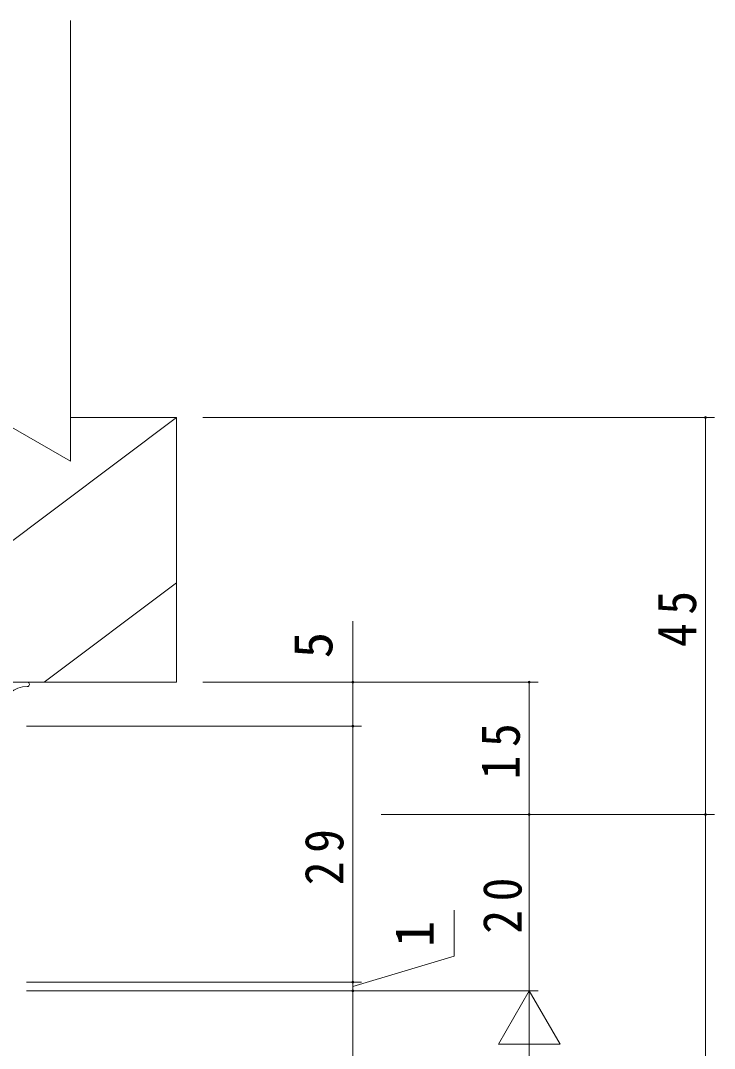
# Model space of a CAD drawing. Units: millimetres, scale not verified. Extents: x -594 to 539, y -420 to 386.
# Drawn here: x -304.7 to -226, y 104.4 to 221 of the extents above; entities that cross this region are included whole.
import ezdxf
from ezdxf.enums import TextEntityAlignment as Align

# ---------------------------------------------------------------- set-up
doc = ezdxf.new("R2010")
doc.units = ezdxf.units.MM
doc.header["$LTSCALE"] = 2
for name, color, linetype, lineweight in [('0-5_YSS_K', 3, 'Continuous', 9), ('0-6_YKK_13', 4, 'Continuous', 9), ('0-7_YKK_D', 6, 'Continuous', 9)]:
    doc.layers.add(name, color=color, linetype=linetype, lineweight=lineweight)
doc.styles.add('ＭＳ ゴシック', font='')
doc.styles.get('ＭＳ ゴシック').set_extended_font_data('MS Gothic')

msp = doc.modelspace()

# ---------------------------------------------------------------- linework, layer by layer
at = {"layer": '0-5_YSS_K'}
for p, q in [((-298.997, 171.01), (-298.997, 220.973)), ((-286.997, 175.973), (-322.997, 148.973)), ((-307.593, 175.973), (-298.997, 171.01)), ((-286.997, 157.223), (-301.997, 145.973))]:
    msp.add_line(p, q, dxfattribs=at)
msp.add_lwpolyline([(-306.997, 148.973), (-306.997, 145.973), (-286.997, 145.973), (-286.997, 175.973), (-298.997, 175.973)], dxfattribs=at)
at = {"layer": '0-6_YKK_13'}
msp.add_line((-304.672, 145.973), (-303.894, 145.973), dxfattribs=at)
for centre, radius, start, end in [((-303.914, 145.723), 0.25, 270.00053, 85.43826), ((-303.914, 142.447), 3.026, 90.00053, 170.00143)]:
    msp.add_arc(centre, radius, start, end, dxfattribs=at)
at = {"layer": '0-7_YKK_D'}
for p, q in [((-283.997, 175.973), (-225.997, 175.973)), ((-226.997, 130.973), (-226.997, 175.973)), ((-266.997, 145.973), (-266.997, 152.873)), ((-283.997, 145.973), (-245.997, 145.973)), ((-283.997, 145.973), (-265.997, 145.973)), ((-266.997, 140.973), (-266.997, 145.973)), ((-246.997, 130.973), (-246.997, 145.973)), ((-303.997, 140.973), (-265.997, 140.973)), ((-303.997, 140.973), (-265.997, 140.973)), ((-266.997, 140.973), (-266.997, 111.969)), ((-263.803, 130.973), (-225.997, 130.973)), ((-263.803, 130.973), (-245.997, 130.973)), ((-263.803, 130.973), (-225.997, 130.973)), ((-249.994, 130.973), (-245.997, 130.973)), ((-246.997, 130.973), (-246.997, 110.973)), ((-226.997, 130.973), (-226.997, -163)), ((-255.497, 114.921), (-255.497, 120.121)), ((-266.997, 111.471), (-255.497, 114.921)), ((-266.997, 111.969), (-266.997, 113.669)), ((-303.997, 111.969), (-265.997, 111.969)), ((-303.997, 111.969), (-265.997, 111.969)), ((-266.997, 111.969), (-266.997, 110.973)), ((-266.997, 111.969), (-266.997, 110.973)), ((-303.997, 110.973), (-265.997, 110.973)), ((-303.997, 110.973), (-265.997, 110.973)), ((-303.997, 110.973), (-245.997, 110.973)), ((-266.997, 110.973), (-266.997, 109.273)), ((-266.997, 110.973), (-266.997, 88.973)), ((-246.997, 110.973), (-250.497, 104.91)), ((-249.994, 110.973), (-245.997, 110.973)), ((-246.997, 110.973), (-246.997, 98.848)), ((-246.997, 110.973), (-243.497, 104.91)), ((-250.497, 104.91), (-243.497, 104.91))]:
    msp.add_line(p, q, dxfattribs=at)
for centre, start, end in [((-226.997, 175.973), 90, 270), ((-226.997, 175.973), 270, 90), ((-266.997, 145.973), 90, 270), ((-266.997, 145.973), 270, 90), ((-246.997, 145.973), 90, 270), ((-246.997, 145.973), 270, 90), ((-266.997, 140.973), 90, 270), ((-266.997, 140.973), 90, 270), ((-266.997, 140.973), 270, 90), ((-266.997, 140.973), 270, 90), ((-246.997, 130.973), 90, 270), ((-246.997, 130.973), 90, 270), ((-246.997, 130.973), 270, 90), ((-246.997, 130.973), 270, 90), ((-226.997, 130.973), 90, 270), ((-226.997, 130.973), 90, 270), ((-226.997, 130.973), 270, 90), ((-226.997, 130.973), 270, 90), ((-266.997, 111.969), 90, 270), ((-266.997, 111.969), 90, 270), ((-266.997, 111.969), 270, 90), ((-266.997, 111.969), 270, 90), ((-266.997, 110.973), 90, 270), ((-266.997, 110.973), 90, 270), ((-266.997, 110.973), 270, 90), ((-266.997, 110.973), 270, 90)]:
    msp.add_arc(centre, 0.106, start, end, dxfattribs=at)

# ---------------------------------------------------------------- texts
at = {"layer": '0-7_YKK_D', "color": 7, "style": 'ＭＳ ゴシック'}
for s, p in [('5', (-267.997, 148.673)), ('1', (-256.497, 115.921))]:
    msp.add_text(s, height=4.399, rotation=90, dxfattribs=at).set_placement(p, align=Align.BOTTOM_LEFT)
at = {"layer": '0-7_YKK_D', "color": 7, "char_height": 4.399, "attachment_point": 7, "rotation": 90, "style": 'ＭＳ ゴシック'}
for s, insert in [('\\T1.36;\\W0.9;45', (-227.997, 149.953)), ('\\T1.36;\\W0.9;15', (-247.997, 134.953)), ('\\T1.36;\\W0.9;29', (-267.997, 122.951)), ('\\T1.36;\\W0.9;20', (-247.797, 117.453))]:
    msp.add_mtext(s, dxfattribs=dict(at, insert=insert))

doc.saveas('drawing.dxf')
